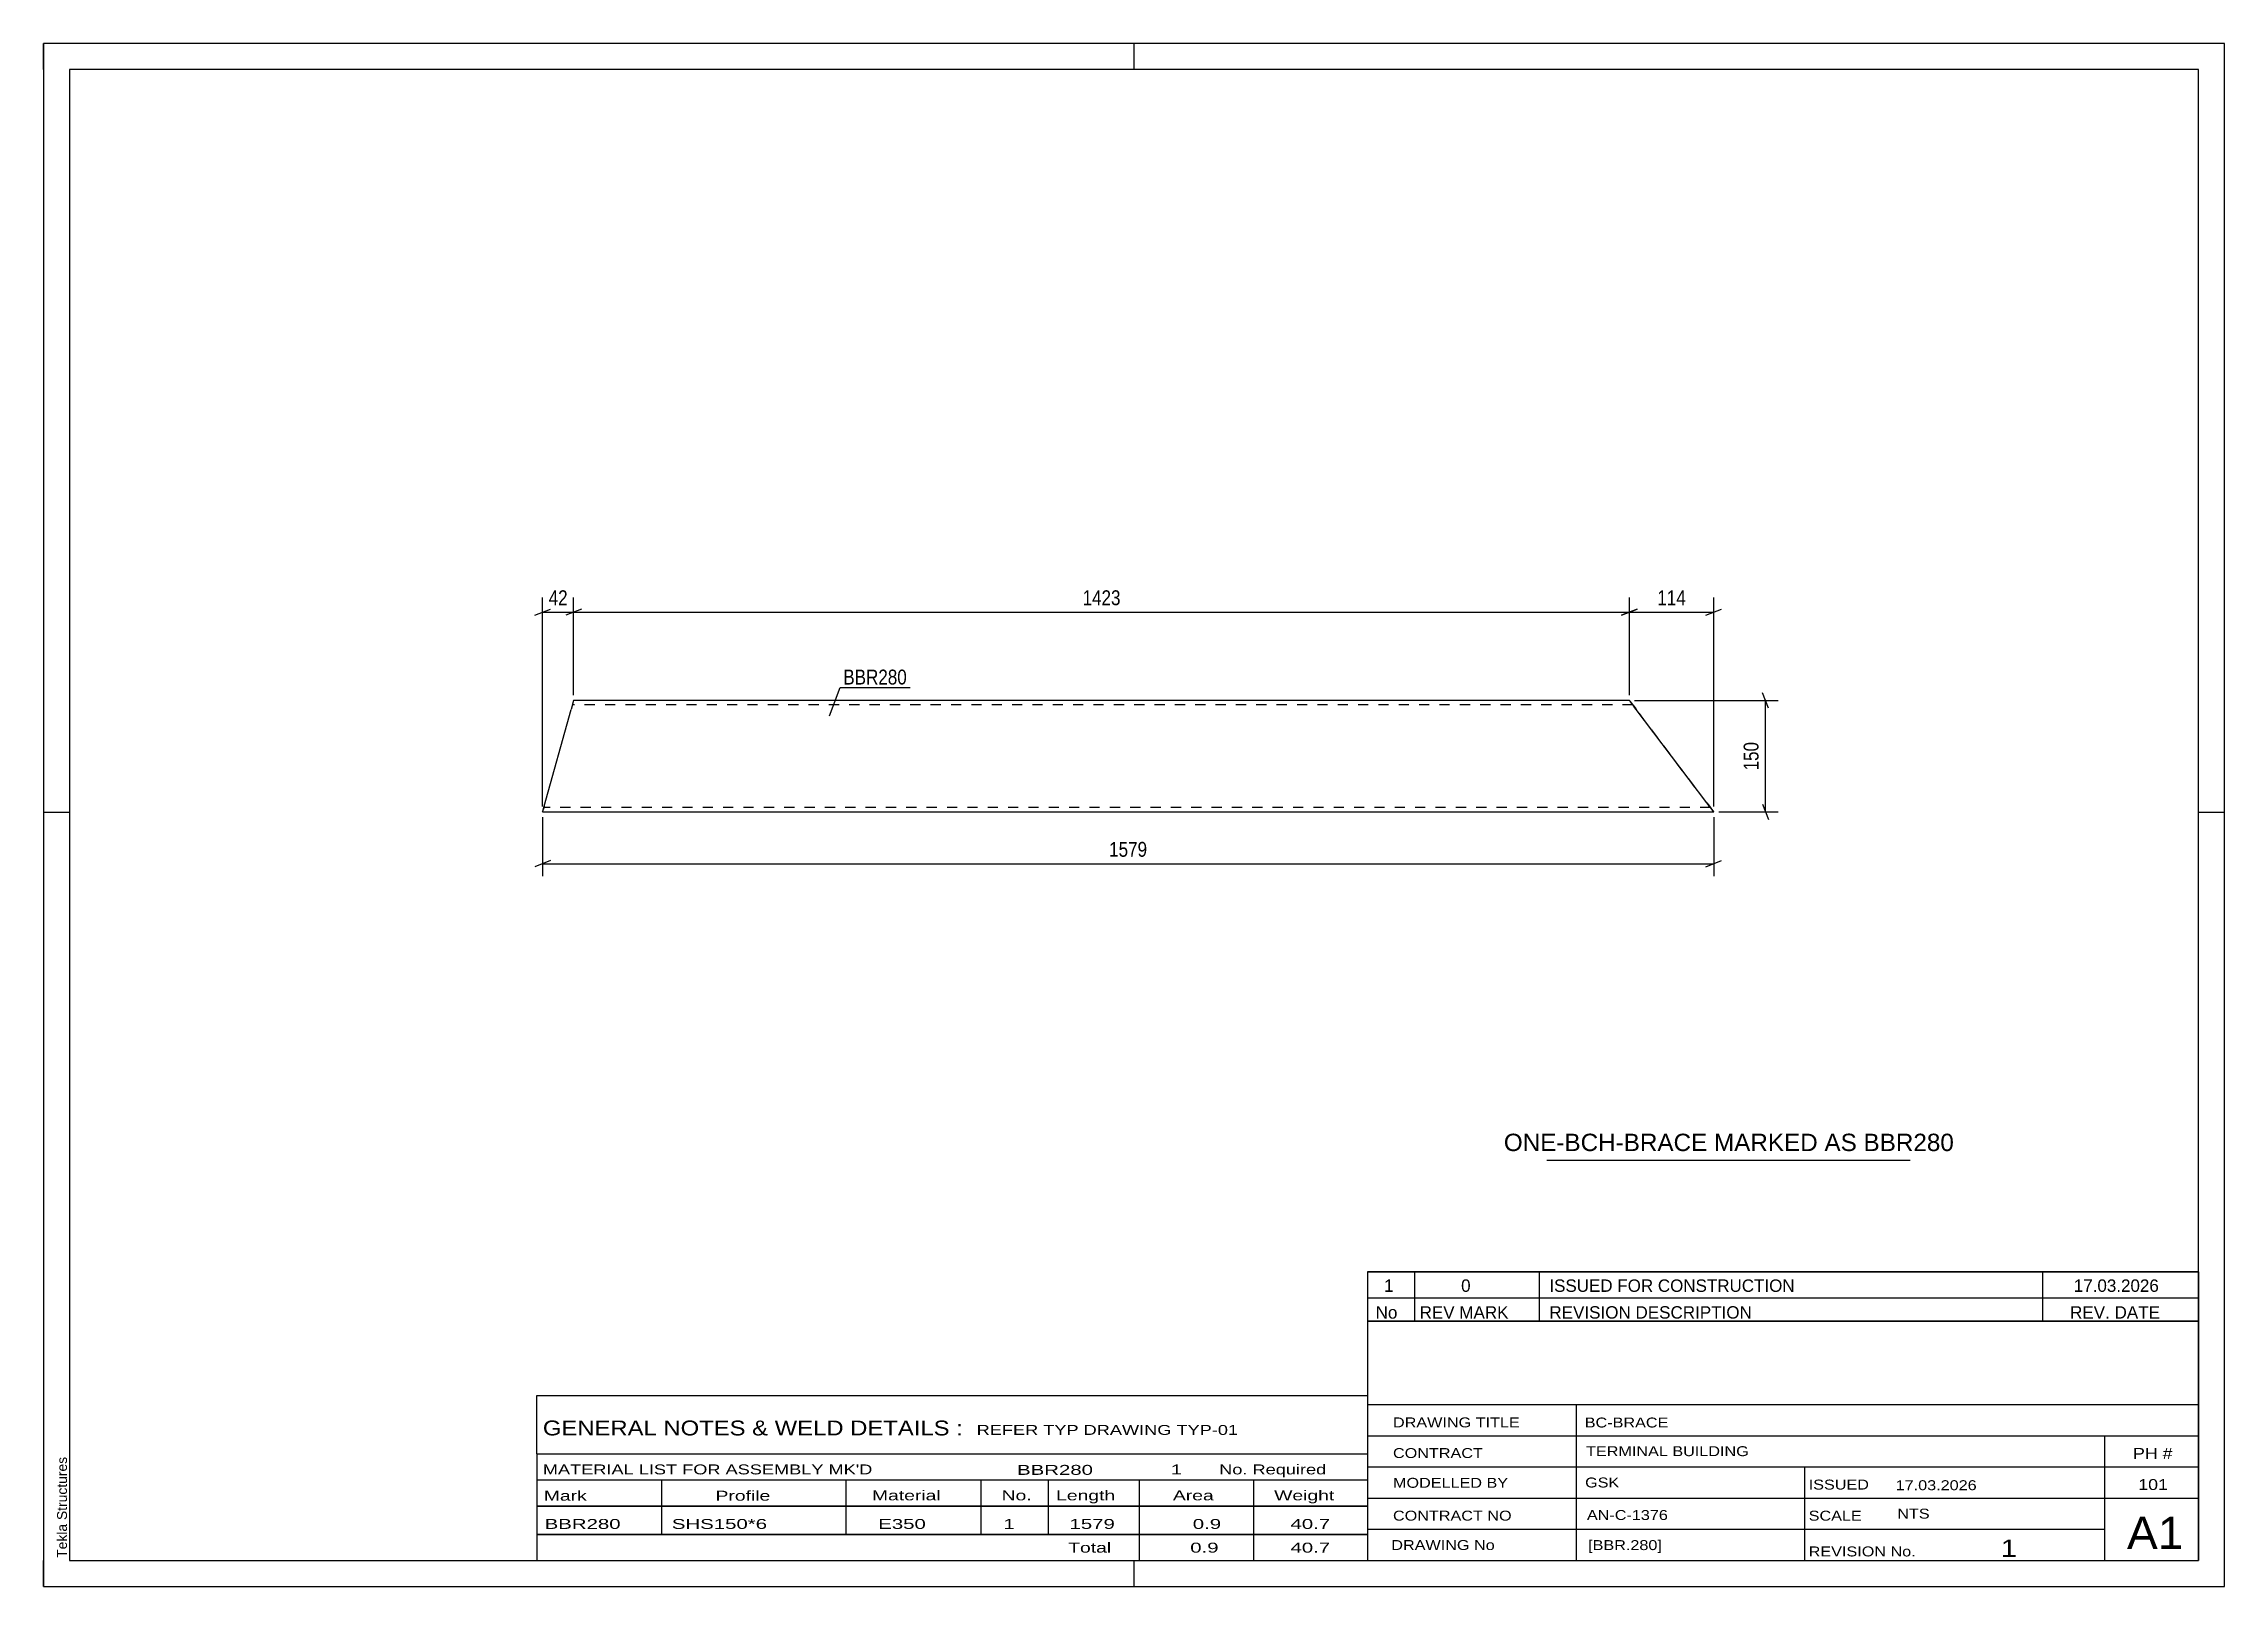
# Model space of a CAD drawing. Header units: millimetres. Extents: x 0 to 420, y 0 to 297.
import ezdxf

# ---------------------------------------------------------------- set-up
doc = ezdxf.new("R2010")
doc.units = ezdxf.units.MM
doc.linetypes.add('DXK_LINE_DOT2', pattern=[3.9198, 1.9599, -1.9599])
doc.styles.add('Arial', font='ARIAL.TTF', dxfattribs={"height": 0.2})
doc.styles.add('Arial Narrow', font='ARIALN.TTF', dxfattribs={"height": 0.2})

# ---------------------------------------------------------------- blocks, each defined once
blk = doc.blocks.new('Unknown-585399095-1162')
at = {"color": 5, "linetype": 'Continuous'}
for p, q in [((420, 297), (0, 297)), ((0, 297), (0, 0)), ((0, 292), (0, 297)), ((210, 292), (210, 297)), ((420, 0), (420, 297)), ((415, 292), (5, 292)), ((5, 292), (5, 5)), ((415, 5), (415, 292)), ((5, 149), (0, 149)), ((420, 149), (415, 149)), ((0, 0), (0, 5)), ((5, 5), (415, 5)), ((210, 0), (210, 5)), ((0, 0), (420, 0))]:
    blk.add_line(p, q, dxfattribs=at)
at = {"color": 174, "linetype": 'Continuous', "style": 'Arial'}
blk.add_text('Tekla Structures', height=1.9102, rotation=90, dxfattribs=at).set_placement((4.5, 5.5))
blk = doc.blocks.new('Part-585399095-1447 - 1441')
at = {"color": 2, "linetype": 'Continuous'}
for p, q in [((96.41, 150.17), (101.6, 168.82)), ((102.08, 170.54), (101.6, 168.82)), ((305.42, 170.54), (102.08, 170.54)), ((305.42, 170.54), (305.44, 170.54)), ((305.44, 170.54), (305.42, 170.54)), ((305.42, 170.54), (305.52, 170.41)), ((305.54, 170.41), (305.44, 170.54)), ((305.52, 170.41), (305.8, 170.04)), ((305.82, 170.04), (305.54, 170.41)), ((305.8, 170.04), (306.22, 169.48)), ((306.09, 169.68), (305.82, 170.04)), ((306.07, 169.68), (306.09, 169.68)), ((306.09, 169.68), (306.07, 169.68)), ((306.09, 169.68), (306.14, 169.62)), ((306.14, 169.62), (306.28, 169.43)), ((306.22, 169.48), (306.72, 168.82)), ((306.28, 169.43), (306.49, 169.15)), ((306.49, 169.15), (306.74, 168.82)), ((320.33, 150.82), (306.72, 168.82)), ((320.35, 150.82), (306.74, 168.82)), ((96.11, 149.11), (96.15, 149.24)), ((96.11, 149.11), (321.63, 149.11)), ((96.15, 149.24), (96.41, 150.17)), ((320.33, 150.82), (320.83, 150.17)), ((320.35, 150.82), (320.6, 150.5)), ((320.6, 150.5), (320.81, 150.22)), ((320.81, 150.22), (320.95, 150.03)), ((320.83, 150.17), (321.25, 149.61)), ((320.95, 150.03), (321, 149.97)), ((320.98, 149.97), (321, 149.97)), ((321, 149.97), (320.98, 149.97)), ((321.27, 149.61), (321, 149.97)), ((321.25, 149.61), (321.53, 149.24)), ((321.55, 149.24), (321.27, 149.61)), ((321.53, 149.24), (321.63, 149.11)), ((321.65, 149.11), (321.55, 149.24)), ((321.63, 149.11), (321.65, 149.11)), ((321.63, 149.11), (321.65, 149.11))]:
    blk.add_line(p, q, dxfattribs=at)
at = {"color": 7, "linetype": 'DXK_LINE_DOT2'}
for p, q in [((306.07, 169.68), (101.84, 169.68)), ((306.12, 169.62), (306.07, 169.68)), ((306.24, 169.48), (306.09, 169.68)), ((306.22, 169.48), (306.12, 169.62)), ((306.26, 169.43), (306.22, 169.48)), ((306.74, 168.82), (306.24, 169.48)), ((306.47, 169.15), (306.26, 169.43)), ((306.72, 168.82), (306.47, 169.15)), ((320.33, 150.82), (306.72, 168.82)), ((320.35, 150.82), (306.74, 168.82)), ((96.41, 150.17), (96.25, 149.61)), ((96.35, 149.97), (96.37, 150.03)), ((320.98, 149.97), (96.35, 149.97)), ((320.58, 150.5), (320.33, 150.82)), ((320.85, 150.17), (320.35, 150.82)), ((320.79, 150.22), (320.58, 150.5)), ((320.93, 150.03), (320.79, 150.22)), ((320.95, 150.03), (320.85, 150.17)), ((320.98, 149.97), (320.93, 150.03)), ((321, 149.97), (320.95, 150.03))]:
    blk.add_line(p, q, dxfattribs=at)
blk = doc.blocks.new('StraightDimension-585399095-1575 - 1441')
at = {"color": 7, "linetype": 'Continuous'}
for p, q in [((102.08, 171.54), (102.08, 190.39)), ((305.42, 171.54), (305.42, 190.39)), ((103.58, 188.14), (100.58, 186.94)), ((102.08, 187.54), (305.42, 187.54)), ((303.92, 186.94), (306.92, 188.14))]:
    blk.add_line(p, q, dxfattribs=at)
at = {"color": 0}
blk.add_wipeout([(208.01, 188.29), (208.01, 192.49), (199.5, 192.49), (199.5, 188.29)], dxfattribs=at)
at = {"color": 3, "style": 'Arial Narrow'}
blk.add_text('1423', height=2.863, dxfattribs=at).set_placement((200.1, 188.89))
blk = doc.blocks.new('StraightDimension-585399095-1567 - 1441')
at = {"color": 7, "linetype": 'Continuous'}
for p, q in [((306.42, 170.54), (334.03, 170.54)), ((332.23, 169.04), (331.03, 172.04)), ((331.63, 149.11), (331.63, 170.54)), ((322.63, 149.11), (334.03, 149.11)), ((331.03, 150.61), (332.23, 147.61))]:
    blk.add_line(p, q, dxfattribs=at)
at = {"color": 0}
blk.add_wipeout([(330.88, 163.17), (326.68, 163.17), (326.68, 156.48), (330.88, 156.48)], dxfattribs=at)
at = {"color": 3, "style": 'Arial Narrow'}
blk.add_text('150', height=2.863, rotation=90.0002, dxfattribs=at).set_placement((330.28, 157.08))
blk = doc.blocks.new('StraightDimension-585399095-1574 - 1441')
at = {"color": 7, "linetype": 'Continuous'}
for p, q in [((305.42, 171.54), (305.42, 190.39)), ((321.65, 150.11), (321.65, 190.39)), ((306.92, 188.14), (303.92, 186.94)), ((305.42, 187.54), (321.65, 187.54)), ((320.15, 186.94), (323.15, 188.14))]:
    blk.add_line(p, q, dxfattribs=at)
at = {"color": 0}
blk.add_wipeout([(316.88, 188.29), (316.88, 192.49), (310.19, 192.49), (310.19, 188.29)], dxfattribs=at)
at = {"color": 3, "style": 'Arial Narrow'}
blk.add_text('114', height=2.863, dxfattribs=at).set_placement((310.79, 188.89))
blk = doc.blocks.new('StraightDimension-585399095-1576 - 1441')
at = {"color": 7, "linetype": 'Continuous'}
for p, q in [((96.11, 150.11), (96.11, 190.39)), ((102.08, 171.54), (102.08, 190.39)), ((94.61, 186.94), (97.61, 188.14)), ((96.11, 187.54), (102.08, 187.54)), ((103.58, 188.14), (100.58, 186.94))]:
    blk.add_line(p, q, dxfattribs=at)
at = {"color": 0}
blk.add_wipeout([(101.52, 188.29), (101.52, 192.49), (96.67, 192.49), (96.67, 188.29)], dxfattribs=at)
at = {"color": 3, "style": 'Arial Narrow'}
blk.add_text('42', height=2.863, dxfattribs=at).set_placement((97.27, 188.89))
blk = doc.blocks.new('StraightDimension-585399095-1585 - 1441')
at = {"color": 7, "linetype": 'Continuous'}
for p, q in [((96.11, 148.11), (96.11, 136.71)), ((321.65, 148.11), (321.65, 136.71)), ((97.61, 139.71), (94.61, 138.51)), ((96.11, 139.11), (321.65, 139.11)), ((320.15, 138.51), (323.15, 139.71))]:
    blk.add_line(p, q, dxfattribs=at)
at = {"color": 0}
blk.add_wipeout([(213.14, 139.86), (213.14, 144.06), (204.62, 144.06), (204.62, 139.86)], dxfattribs=at)
at = {"color": 3, "style": 'Arial Narrow'}
blk.add_text('1579', height=2.863, dxfattribs=at).set_placement((205.22, 140.46))
blk = doc.blocks.new('Unknown-585399095-1815')
at = {"color": 7, "linetype": 'Continuous'}
for p, q in [((95, 36.75), (255, 36.75)), ((95, 25.5), (95, 36.75)), ((255, 36.75), (255, 25.5)), ((95, 25.5), (255, 25.5)), ((95, 25.5), (95, 20.5)), ((255, 25.5), (255, 20.5)), ((95, 20.5), (255, 20.5)), ((95, 20.5), (95, 15.5)), ((119, 20.5), (119, 15.5)), ((154.5, 20.5), (154.5, 15.5)), ((180.5, 20.5), (180.5, 15.5)), ((193.5, 20.5), (193.5, 15.5)), ((211, 20.5), (211, 15.5)), ((233, 20.5), (233, 15.5)), ((255, 20.5), (255, 15.5)), ((95, 15.5), (255, 15.5)), ((95, 15.45), (95, 10.05)), ((95, 15.45), (255, 15.45)), ((119, 15.5), (119, 10)), ((154.5, 15.5), (154.5, 10)), ((180.5, 15.5), (180.5, 10)), ((193.5, 15.5), (193.5, 10)), ((211, 15.5), (211, 10)), ((233, 15.5), (233, 10)), ((255, 15.45), (255, 10.05)), ((95, 10.05), (255, 10.05)), ((95, 10), (255, 10)), ((95, 10), (95, 5)), ((211, 10), (211, 5)), ((233, 10), (233, 5)), ((255, 10), (255, 5)), ((95, 5), (255, 5))]:
    blk.add_line(p, q, dxfattribs=at)
at = {"color": 7, "style": 'Arial Narrow'}
for s, height, width, p in [('GENERAL NOTES & WELD DETAILS :', 2.8633, 1.4, (96.15, 29.06)), ('REFER TYP DRAWING TYP-01', 1.9089, 1.6, (179.7, 29.16)), ("MATERIAL LIST FOR ASSEMBLY MK'D", 1.9089, 1.6, (96.15, 21.56)), ('BBR280', 1.909, 1.794707, (187.48, 21.47)), ('1', 1.91, 1.794707, (217.08, 21.56)), ('No. Required', 1.9089, 1.6, (226.41, 21.56)), ('Mark', 1.909, 1.7, (96.34, 16.5)), ('Profile', 1.909, 1.7, (129.41, 16.5)), ('Material', 1.909, 1.7, (159.54, 16.56)), ('No.', 1.909, 1.7, (184.5, 16.56)), ('Length', 1.909, 1.7, (195, 16.56)), ('Area', 1.909, 1.7, (217.5, 16.56)), ('Weight', 1.909, 1.7, (237, 16.56))]:
    blk.add_text(s, height=height, dxfattribs=dict(at, width=width)).set_placement(p)
at = {"color": 7, "linetype": 'Continuous', "style": 'Arial Narrow'}
for s, height, width, p in [('BBR280', 1.909, 1.794707, (96.5, 11.06)), ('SHS150*6', 1.909, 1.794707, (121, 11.06)), ('E350', 1.909, 1.794707, (160.74, 11.06)), ('1', 1.91, 1.794707, (184.86, 11.06)), ('1579', 1.909, 1.794707, (197.58, 11.06)), ('0.9', 1.909, 1.794707, (221.32, 11.06)), ('40.7', 1.909, 1.794707, (240.14, 11.06)), ('Total', 1.909, 1.7, (197.33, 6.5)), ('0.9', 1.909, 1.794707, (220.83, 6.5)), ('40.7', 1.909, 1.794707, (240.14, 6.5))]:
    blk.add_text(s, height=height, dxfattribs=dict(at, width=width)).set_placement(p)
blk = doc.blocks.new('Unknown-585399095-1813')
at = {"color": 7, "linetype": 'Continuous'}
for p, q in [((255, 51.05), (255, 5)), ((255, 51.05), (415, 51.05)), ((415, 51), (415, 5)), ((255, 35), (415, 35)), ((295.14, 35), (295.14, 5)), ((255, 29), (415, 29)), ((397, 5.05), (397, 29.05)), ((255, 23), (415, 23)), ((339.14, 23), (339.14, 5)), ((255, 17), (415, 17)), ((255, 11), (397, 11)), ((255, 5), (415, 5))]:
    blk.add_line(p, q, dxfattribs=at)
at = {"color": 7, "style": 'Arial Narrow'}
for s, height, width, p in [('DRAWING TITLE', 1.9089, 1.425378, (259.88, 30.61)), ('BC-BRACE', 1.909, 1.425378, (296.81, 30.59)), ('CONTRACT', 1.909, 1.425378, (259.88, 24.71)), ('TERMINAL BUILDING', 1.9089, 1.425378, (297.06, 25.07)), ('MODELLED BY', 1.9089, 1.425378, (259.88, 18.98)), ('GSK', 1.909, 1.425378, (296.88, 19.04)), ('ISSUED', 1.909, 1.425378, (339.94, 18.64)), ('17.03.2026', 1.909, 1.425378, (356.69, 18.52)), ('CONTRACT NO', 1.9089, 1.425378, (259.88, 12.66)), ('AN-C-1376', 1.909, 1.425378, (297.23, 12.78)), ('SCALE', 1.909, 1.425378, (339.94, 12.65)), ('A1', 6.204, 1.25, (401.24, 7.2)), ('DRAWING No', 1.909, 1.425378, (259.56, 7)), ('[BBR.280]', 1.909, 1.425378, (297.46, 6.99)), ('1', 3.34, 1.5, (376.91, 5.68)), ('REVISION No.', 1.9089, 1.425378, (339.94, 5.77))]:
    blk.add_text(s, height=height, dxfattribs=dict(at, width=width)).set_placement(p)
at = {"color": 7, "linetype": 'Continuous', "style": 'Arial Narrow'}
for s, height, width, p in [('PH #', 2.1, 1.42538, (402.4, 24.55)), ('101', 2.1, 1.42538, (403.41, 18.55)), ('NTS', 1.909, 1.425378, (357, 13.05))]:
    blk.add_text(s, height=height, dxfattribs=dict(at, width=width)).set_placement(p)
blk = doc.blocks.new('Unknown-585399095-1814')
at = {"color": 7, "linetype": 'Continuous'}
for p, q in [((255, 60.55), (415, 60.55)), ((415, 60.55), (255, 60.55)), ((255, 60.55), (255, 55.55)), ((264, 60.55), (264, 55.55)), ((288, 60.55), (288, 55.55)), ((385, 60.55), (385, 55.55)), ((415, 60.55), (415, 55.55)), ((255, 55.55), (415, 55.55)), ((255, 55.55), (255, 51.05)), ((255, 55.55), (415, 55.55)), ((264, 55.55), (264, 51.05)), ((288, 55.55), (288, 51.05)), ((385, 55.55), (385, 51.05)), ((415, 55.55), (415, 51.05)), ((415, 51.05), (255, 51.05))]:
    blk.add_line(p, q, dxfattribs=at)
at = {"color": 7, "linetype": 'Continuous', "style": 'Arial Narrow'}
for s, height, width, p in [('1', 2.39, 1.196471, (258.16, 56.7)), ('0', 2.39, 1.196471, (273, 56.7)), ('ISSUED FOR CONSTRUCTION', 2.3861, 1.196471, (290, 56.7)), ('17.03.2026', 2.386, 1.196471, (391, 56.7)), ('No', 2.386, 1.2, (256.54, 51.55)), ('REV MARK', 2.386, 1.2, (265, 51.55)), ('REVISION DESCRIPTION', 2.3861, 1.2, (290, 51.55)), ('REV. DATE', 2.386, 1.2, (390.28, 51.55))]:
    blk.add_text(s, height=height, dxfattribs=dict(at, width=width)).set_placement(p)
blk = doc.blocks.new('Unknown-585399095-1816')
at = {"color": 7, "linetype": 'Continuous'}
blk.add_line((289.5, 82.05), (359.5, 82.05), dxfattribs=at)
at = {"color": 7, "style": 'Arial'}
blk.add_text('ONE-BCH-BRACE MARKED AS BBR280', height=3.3428, dxfattribs=at).set_placement((281.23, 83.8))
blk = doc.blocks.new('Mark-585399095-1476 - 1441')
at = {"color": 0}
blk.add_wipeout([(166.26, 173.62), (166.26, 176.62), (154.02, 176.62), (154.02, 173.62)], dxfattribs=at)
blk.add_wipeout([(166.26, 173.62), (166.26, 176.62), (154.02, 176.62), (154.02, 173.62)], dxfattribs=at)
at = {"color": 30, "linetype": 'Continuous'}
for p, q in [((151.38, 167.57), (153.42, 173.02)), ((153.42, 173.02), (166.86, 173.02))]:
    blk.add_line(p, q, dxfattribs=at)
at = {"color": 3, "style": 'Arial Narrow'}
blk.add_text('BBR280', height=2.863, dxfattribs=at).set_placement((154.02, 173.62))

msp = doc.modelspace()

# ---------------------------------------------------------------- block references
for name in ['Unknown-585399095-1162', 'Part-585399095-1447 - 1441', 'Unknown-585399095-1816', 'Unknown-585399095-1814', 'Unknown-585399095-1813', 'Unknown-585399095-1815']:
    msp.add_blockref(name, (0, 0))

# ---------------------------------------------------------------- next in the draw order: block references
msp.add_blockref('StraightDimension-585399095-1575 - 1441', (0, 0))

# ---------------------------------------------------------------- next in the draw order: block references
for name in ['StraightDimension-585399095-1576 - 1441', 'Mark-585399095-1476 - 1441', 'StraightDimension-585399095-1567 - 1441']:
    msp.add_blockref(name, (0, 0))

# ---------------------------------------------------------------- next in the draw order: block references
msp.add_blockref('StraightDimension-585399095-1574 - 1441', (0, 0))

# ---------------------------------------------------------------- next in the draw order: block references
msp.add_blockref('StraightDimension-585399095-1585 - 1441', (0, 0))

doc.saveas('drawing.dxf')
